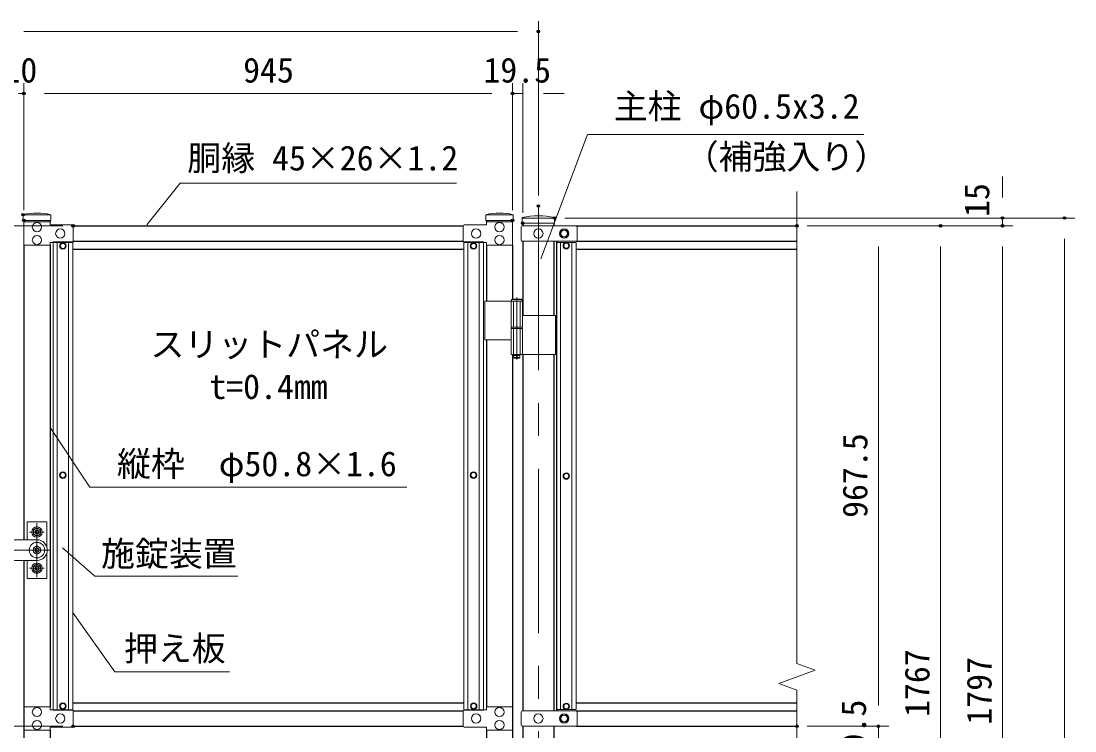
# Model space of a CAD drawing. Units: millimetres, scale not verified. Extents: x -4200 to 4200, y -2970 to 2970.
# Drawn here: x -2704 to -667, y 336 to 1709 of the extents above; entities that cross this region are included whole.
import ezdxf
from ezdxf.enums import TextEntityAlignment as Align

# ---------------------------------------------------------------- set-up
doc = ezdxf.new("R2010")
doc.units = ezdxf.units.MM
doc.header["$LTSCALE"] = 10
doc.header["$PDMODE"] = 32
doc.header["$PDSIZE"] = 5
doc.linetypes.add('DASHED', pattern=[7.5, 6, -1.5])
doc.linetypes.add('USER1', pattern=[50.8, 31.75, -6.35, 6.35, -6.35])
for name, color, linetype, lineweight in [('0-0_D-STR1', 1, 'Continuous', 25), ('0-1_D-STR-DIM', 7, 'Continuous', 13), ('0-3_Defpoints', 8, 'Continuous', 25), ('0-4_D-BMK', 2, 'USER1', 13), ('0-5_D-STR-TXT', 7, 'Continuous', 13), ('0-6_D-STR3', 3, 'Continuous', 13)]:
    doc.layers.add(name, color=color, linetype=linetype, lineweight=lineweight)
doc.styles.add('ＭＳ ゴシック', font='')
doc.styles.get('ＭＳ ゴシック').set_extended_font_data('MS Gothic')

msp = doc.modelspace()

# ---------------------------------------------------------------- linework, layer by layer
at = {"layer": '0-0_D-STR1'}
for p, q in [((-2698.78, 1323.33), (-2698.78, 1320.33)), ((-2647.98, 1323.33), (-2647.98, 1320.33)), ((-2603.23, 1312.83), (-1849.33, 1312.83)), ((-1804.58, 1323.33), (-1804.58, 1320.33)), ((-1753.78, 1323.33), (-1753.78, 1320.33)), ((-1734.28, 1318.04), (-1734.28, 1312.83)), ((-1673.78, 1318.04), (-1673.78, 1312.83)), ((-1631.03, 1312.83), (-1204.03, 1312.83)), ((-2698.78, 1275.33), (-2698.78, 705.83)), ((-2647.98, 1275.33), (-2647.98, 382.84)), ((-2604.28, 1267.83), (-1848.28, 1267.83)), ((-2603.23, 1282.83), (-1849.33, 1282.83)), ((-1804.58, 1275.33), (-1804.58, 1167.12)), ((-1753.78, 1275.33), (-1753.78, 1171.12)), ((-1734.28, 1282.83), (-1734.28, 1139.12)), ((-1673.78, 1282.83), (-1673.78, 1139.12)), ((-1669.03, 1282.83), (-1669.03, 375.34)), ((-1631.03, 1282.83), (-1204.03, 1282.83)), ((-1631.03, 1267.83), (-1204.03, 1267.83)), ((-1804.58, 1092.12), (-1804.58, 382.84)), ((-1753.78, 1064.12), (-1753.78, -58.66)), ((-1734.28, 1064.12), (-1734.28, 375.34)), ((-1673.78, 1064.12), (-1673.78, 375.34)), ((-2698.78, 665.83), (-2698.78, -58.66)), ((-2604.28, 390.33), (-1848.28, 390.33)), ((-1631.03, 390.33), (-1204.03, 390.33)), ((-2603.23, 375.33), (-1849.33, 375.33)), ((-1631.03, 375.33), (-1204.03, 375.33)), ((-2647.98, 337.83), (-2647.98, 308.53)), ((-2603.23, 345.33), (-1849.33, 345.33)), ((-1804.58, 337.83), (-1804.58, 308.52)), ((-1734.28, 345.33), (-1734.28, -58.67)), ((-1673.78, 345.33), (-1673.78, 310.91)), ((-1631.02, 345.33), (-1204.03, 345.33))]:
    msp.add_line(p, q, dxfattribs=at)
at = {"layer": '0-1_D-STR-DIM'}
for p, q in [((-1704.03, 1371.07), (-1704.03, 1708.57)), ((-2699.03, 1688.57), (-1744.03, 1688.57)), ((-2698.78, 1343.33), (-2698.78, 1588.57)), ((-2698.78, 1343.33), (-2698.78, 1588.57)), ((-1753.78, 1343.33), (-1753.78, 1588.57)), ((-1753.78, 1343.33), (-1753.78, 1588.57)), ((-1734.28, 1338.04), (-1734.28, 1588.57)), ((-2708.78, 1568.57), (-2698.78, 1568.57)), ((-1793.78, 1568.57), (-2658.78, 1568.57)), ((-2658.78, 1568.57), (-2618.78, 1568.57)), ((-1793.78, 1568.57), (-1833.78, 1568.57)), ((-1734.28, 1568.57), (-1753.78, 1568.57)), ((-1694.28, 1568.57), (-1654.28, 1568.57)), ((-806.64, 1367.83), (-806.64, 1407.83)), ((-1204.03, 466.48), (-1204.03, 1378.83)), ((-1652.58, 1327.83), (-786.64, 1327.83)), ((-1652.58, 1327.83), (-666.64, 1327.83)), ((-806.64, 1312.83), (-806.64, 1327.83)), ((-2623.23, 1312.83), (-3348.12, 1312.83)), ((-2623.23, 1312.83), (-3348.12, 1312.83)), ((-2623.23, 1312.83), (-3228.12, 1312.83)), ((-1184.03, 1312.83), (-906.64, 1312.83)), ((-1184.03, 1312.83), (-786.64, 1312.83)), ((-1184.03, 1312.83), (-786.64, 1312.83)), ((-1184.03, 1312.83), (-1026.64, 1312.83)), ((-686.64, -744.17), (-686.64, 1287.83)), ((-1046.64, 1272.83), (-1046.64, 385.33)), ((-926.64, -414.17), (-926.64, 1272.83)), ((-806.64, -444.17), (-806.64, 1272.83)), ((-806.64, 1272.83), (-806.64, 1232.83)), ((-1239.27, 428), (-1168.79, 453.65)), ((-1168.79, 453.65), (-1204.03, 466.48)), ((-1204.03, 415.17), (-1239.27, 427.99)), ((-1204.03, -474.23), (-1204.03, 415.18)), ((-1046.64, 385.33), (-1046.64, 425.33)), ((-2623.23, 345.33), (-3228.12, 345.33)), ((-2623.23, 345.33), (-3228.12, 345.33)), ((-1184.03, 345.33), (-1026.64, 345.33)), ((-1184.03, 345.33), (-1026.64, 345.33)), ((-1046.64, 345.33), (-1046.64, 315.83))]:
    msp.add_line(p, q, dxfattribs=at)
at = {"layer": '0-3_Defpoints'}
for p in [(-1704.03, 1688.57), (-2698.78, 1568.57), (-1753.78, 1568.57), (-1704.03, 1351.07), (-2699.98, 1334.33), (-2698.78, 1323.33), (-1753.78, 1323.33), (-1672.58, 1327.83), (-1672.58, 1327.83), (-806.64, 1327.83), (-686.64, 1327.83), (-2603.23, 1312.83), (-1734.28, 1318.04), (-1204.03, 1312.83), (-1204.03, 1312.83), (-926.64, 1312.83), (-806.64, 1312.83), (-2603.23, 345.33), (-1204.03, 345.33), (-1046.64, 345.33)]:
    msp.add_point(p, dxfattribs=at)
at = {"layer": '0-4_D-BMK'}
for p, q in [((-1704.03, 1351.07), (-1704.03, -794.75)), ((-1745.76, 1174.12), (-1745.76, 1054.12)), ((-1740.76, 1062.12), (-1750.76, 1062.12)), ((-2673.38, 737.83), (-2673.38, 633.83)), ((-2687.5, 720.83), (-2659.26, 720.83)), ((-2767.99, 685.83), (-2646.94, 685.83)), ((-2687.5, 650.83), (-2659.26, 650.83))]:
    msp.add_line(p, q, dxfattribs=at)
at = {"layer": '0-5_D-STR-TXT'}
for points in [[(-1074.51, 1489.52), (-1609.19, 1489.52), (-1699.19, 1249.25)], [(-1862.12, 1395.21), (-2396.8, 1395.21), (-2460.87, 1314.39)], [(-1958.56, 807.52), (-2571.15, 807.52), (-2646.87, 921.06)], [(-2285, 635.36), (-2561.61, 635.36), (-2624.26, 690.12)], [(-2301.35, 450.63), (-2522.63, 450.63), (-2603.18, 564.19)]]:
    msp.add_lwpolyline(points, dxfattribs=at)
at = {"layer": '0-6_D-STR3'}
for p, q in [((-2646.78, 1334.33), (-2699.98, 1334.33)), ((-2699.98, 1334.33), (-2699.98, 1323.33)), ((-2646.78, 1323.33), (-2646.78, 1334.33)), ((-1752.58, 1334.33), (-1805.78, 1334.33)), ((-1805.78, 1334.33), (-1805.78, 1323.33)), ((-1752.58, 1323.33), (-1752.58, 1334.33)), ((-1735.48, 1318.04), (-1735.48, 1328.91)), ((-1673.78, 1327.83), (-1734.28, 1327.83)), ((-1672.58, 1318.04), (-1672.58, 1328.91)), ((-2646.78, 1323.33), (-2699.98, 1323.33)), ((-2603.23, 1312.83), (-2603.23, 1282.83)), ((-1849.33, 1312.83), (-1849.33, 1282.83)), ((-1752.58, 1323.33), (-1805.78, 1323.33)), ((-1737.36, 1310.83), (-1737.36, 1284.83)), ((-1672.58, 1318.04), (-1735.48, 1318.04)), ((-1631.03, 1312.83), (-1735.36, 1312.83)), ((-1629.03, 1310.83), (-1629.03, 1284.83)), ((-2604.28, 1281.58), (-2642.28, 1281.58)), ((-2642.28, 1281.58), (-2642.28, 376.59)), ((-2634.28, 1281.58), (-2634.28, 376.59)), ((-2612.28, 1281.58), (-2612.28, 376.59)), ((-2604.28, 1281.58), (-2604.28, 376.59)), ((-1848.28, 1281.58), (-1810.28, 1281.58)), ((-1848.28, 1281.58), (-1848.28, 376.59)), ((-1840.28, 1281.58), (-1840.28, 376.59)), ((-1818.28, 1281.58), (-1818.28, 376.59)), ((-1810.28, 1281.58), (-1810.28, 376.59)), ((-1631.03, 1282.83), (-1735.36, 1282.83)), ((-1631.03, 1280.58), (-1669.03, 1280.58)), ((-1669.03, 1280.58), (-1669.03, 377.58)), ((-1661.03, 1280.58), (-1661.03, 377.58)), ((-1639.03, 1280.58), (-1639.03, 377.58)), ((-1631.03, 1280.58), (-1631.03, 377.58)), ((-1807.73, 1167.12), (-1807.73, 1092.12)), ((-1807.73, 1167.12), (-1734.96, 1167.12)), ((-1756.56, 1167.12), (-1756.56, 1117.12)), ((-1754.76, 1171.12), (-1755.76, 1170.12)), ((-1735.76, 1170.12), (-1755.76, 1170.12)), ((-1755.76, 1167.12), (-1755.76, 1170.12)), ((-1735.76, 1167.12), (-1755.76, 1167.12)), ((-1736.76, 1171.12), (-1754.76, 1171.12)), ((-1736.76, 1171.12), (-1735.76, 1170.12)), ((-1735.76, 1167.12), (-1735.76, 1170.12)), ((-1734.96, 1167.12), (-1734.96, 1117.12)), ((-1734.96, 1139.12), (-1670.73, 1139.12)), ((-1670.73, 1139.12), (-1670.73, 1064.12)), ((-1756.56, 1117.12), (-1734.96, 1117.12)), ((-1756.56, 1114.12), (-1734.96, 1114.12)), ((-1756.56, 1114.12), (-1756.56, 1064.12)), ((-1756.26, 1117.12), (-1756.26, 1114.12)), ((-1756.26, 1114.12), (-1735.26, 1114.12)), ((-1735.26, 1117.12), (-1735.26, 1114.12)), ((-1734.96, 1114.12), (-1734.96, 1064.12)), ((-1807.73, 1092.12), (-1756.78, 1092.12)), ((-1756.56, 1064.12), (-1670.73, 1064.12)), ((-1751.76, 1064.12), (-1751.76, 1058.12)), ((-1739.76, 1064.12), (-1739.76, 1058.12)), ((-1751.76, 1058.12), (-1750.76, 1057.12)), ((-1751.76, 1058.12), (-1739.76, 1058.12)), ((-1750.76, 1057.12), (-1740.76, 1057.12)), ((-1740.76, 1057.12), (-1739.76, 1058.12)), ((-2654.38, 740.83), (-2692.38, 740.83)), ((-2692.38, 705.83), (-2692.38, 740.83)), ((-2654.38, 692.07), (-2654.38, 740.83)), ((-2673.38, 728.91), (-2680.38, 724.87)), ((-2680.38, 716.79), (-2680.38, 724.87)), ((-2673.38, 712.74), (-2680.38, 716.79)), ((-2673.38, 728.91), (-2666.38, 724.87)), ((-2673.38, 712.74), (-2666.38, 716.79)), ((-2666.38, 716.79), (-2666.38, 724.87)), ((-2736.38, 705.83), (-2673.38, 705.83)), ((-2673.38, 693.91), (-2680.38, 689.87)), ((-2673.38, 693.91), (-2666.38, 689.87)), ((-2680.38, 681.79), (-2680.38, 689.87)), ((-2673.38, 677.74), (-2680.38, 681.79)), ((-2673.38, 677.74), (-2666.38, 681.79)), ((-2666.38, 681.79), (-2666.38, 689.87)), ((-2654.38, 679.58), (-2654.38, 630.83)), ((-2720.03, 665.83), (-2673.38, 665.83)), ((-2692.38, 630.83), (-2692.38, 665.83)), ((-2673.38, 658.91), (-2680.38, 654.87)), ((-2673.38, 658.91), (-2680.38, 654.87)), ((-2680.38, 646.79), (-2680.38, 654.87)), ((-2673.38, 658.91), (-2666.38, 654.87)), ((-2673.38, 658.91), (-2666.38, 654.87)), ((-2666.38, 646.79), (-2666.38, 654.87)), ((-2673.38, 642.74), (-2680.38, 646.79)), ((-2673.38, 642.74), (-2680.38, 646.79)), ((-2673.38, 642.74), (-2666.38, 646.79)), ((-2673.38, 642.74), (-2666.38, 646.79)), ((-2654.38, 630.83), (-2692.38, 630.83)), ((-2604.28, 376.59), (-2642.28, 376.59)), ((-2603.23, 375.33), (-2603.23, 345.33)), ((-1849.33, 375.33), (-1849.33, 345.33)), ((-1848.28, 376.59), (-1810.28, 376.59)), ((-1737.36, 373.33), (-1737.36, 347.33)), ((-1631.03, 375.33), (-1735.36, 375.33)), ((-1631.03, 377.58), (-1669.03, 377.58)), ((-1629.03, 373.33), (-1629.03, 347.33)), ((-1631.03, 345.33), (-1735.36, 345.33))]:
    msp.add_line(p, q, dxfattribs=at)
at = {"layer": '0-6_D-STR3', "linetype": 'DASHED'}
for p, q in [((-1752.06, 1167.12), (-1752.06, 1117.12)), ((-1739.46, 1167.12), (-1739.46, 1117.12)), ((-1752.06, 1114.12), (-1752.06, 1064.12)), ((-1739.46, 1114.12), (-1739.46, 1064.12))]:
    msp.add_line(p, q, dxfattribs=at)
at = {"layer": '0-6_D-STR3'}
for points in [[(-2647.98, 1275.33), (-2698.78, 1275.33), (-2698.78, 1320.33), (-2647.98, 1320.33), (-2647.98, 1314.83), (-2605.23, 1314.83)], [(-1804.58, 1275.33), (-1753.78, 1275.33), (-1753.78, 1320.33), (-1804.58, 1320.33), (-1804.58, 1314.83), (-1847.33, 1314.83)], [(-2647.98, 1275.33), (-2647.98, 1280.83), (-2605.23, 1280.83)], [(-1804.58, 1275.33), (-1804.58, 1280.83), (-1847.33, 1280.83)], [(-2647.98, 337.83), (-2698.78, 337.83), (-2698.78, 382.83), (-2647.98, 382.83), (-2647.98, 377.33), (-2605.23, 377.33)], [(-1804.58, 337.83), (-1753.78, 337.83), (-1753.78, 382.83), (-1804.58, 382.83), (-1804.58, 377.33), (-1847.33, 377.33)], [(-2647.98, 337.83), (-2647.98, 343.33), (-2605.23, 343.33)], [(-1804.58, 337.83), (-1804.58, 343.33), (-1847.33, 343.33)]]:
    msp.add_lwpolyline(points, dxfattribs=at)
for points in [[(-1646.53, 1297.83), (-1650.27, 1304.33), (-1657.79, 1304.33), (-1661.53, 1297.83), (-1657.79, 1291.33), (-1650.27, 1291.33)], [(-2629.05, 1273.83), (-2626.17, 1278.83), (-2620.39, 1278.83), (-2617.51, 1273.83), (-2620.39, 1268.83), (-2626.17, 1268.83)], [(-1823.51, 1273.83), (-1826.39, 1278.83), (-1832.17, 1278.83), (-1835.05, 1273.83), (-1832.17, 1268.83), (-1826.39, 1268.83)], [(-1644.26, 1274.33), (-1647.14, 1279.33), (-1652.92, 1279.33), (-1655.8, 1274.33), (-1652.92, 1269.33), (-1647.14, 1269.33)], [(-2617.51, 830.84), (-2620.39, 835.84), (-2626.17, 835.84), (-2629.05, 830.84), (-2626.17, 825.84), (-2620.39, 825.84)], [(-1823.51, 830.84), (-1826.39, 835.84), (-1832.17, 835.84), (-1835.05, 830.84), (-1832.17, 825.84), (-1826.39, 825.84)], [(-1644.26, 829.08), (-1647.14, 834.08), (-1652.92, 834.08), (-1655.8, 829.08), (-1652.92, 824.08), (-1647.14, 824.08)], [(-2629.05, 384.33), (-2626.17, 379.33), (-2620.39, 379.33), (-2617.51, 384.33), (-2620.39, 389.33), (-2626.17, 389.33)], [(-1823.24, 384.33), (-1826.13, 379.33), (-1831.9, 379.33), (-1834.79, 384.33), (-1831.9, 389.33), (-1826.13, 389.33)], [(-1644.26, 383.83), (-1647.14, 388.83), (-1652.92, 388.83), (-1655.8, 383.83), (-1652.92, 378.83), (-1647.14, 378.83)], [(-1646.53, 360.33), (-1650.27, 366.83), (-1657.79, 366.83), (-1661.53, 360.33), (-1657.79, 353.83), (-1650.27, 353.83)]]:
    msp.add_lwpolyline(points, close=True, dxfattribs=at)
for centre, radius in [((-2673.38, 1310.33), 9), ((-2628.23, 1297.83), 9), ((-1824.33, 1297.83), 9), ((-1779.18, 1310.33), 9), ((-1704.03, 1297.83), 9), ((-1654.03, 1297.83), 9), ((-1654.03, 1297.83), 6.5), ((-2673.38, 1285.33), 9), ((-1779.18, 1285.33), 9), ((-2623.28, 1273.83), 6.25), ((-2623.28, 1273.83), 5), ((-1829.28, 1273.83), 6.25), ((-1829.28, 1273.83), 5), ((-1650.03, 1274.33), 6.25), ((-1650.03, 1274.33), 5), ((-1745.76, 1062.12), 2), ((-2623.28, 830.84), 6.25), ((-2623.28, 830.84), 5), ((-1829.28, 830.84), 6.25), ((-1829.28, 830.84), 5), ((-1650.03, 829.08), 6.25), ((-1650.03, 829.08), 5), ((-2673.38, 720.83), 10), ((-2673.38, 720.83), 7), ((-2673.38, 720.83), 4), ((-2673.38, 720.83), 3.5), ((-2673.38, 685.83), 15), ((-2673.38, 685.83), 7), ((-2673.38, 685.83), 4), ((-2673.38, 685.83), 3.5), ((-2673.38, 650.83), 10), ((-2673.38, 650.83), 10), ((-2673.38, 650.83), 7), ((-2673.38, 650.83), 7), ((-2673.38, 650.83), 4), ((-2673.38, 650.83), 4), ((-2673.38, 650.83), 3.5), ((-2673.38, 650.83), 3.5), ((-2623.28, 384.33), 6.25), ((-2623.28, 384.33), 5), ((-1829.01, 384.33), 6.25), ((-1829.01, 384.33), 5), ((-1650.03, 383.83), 6.25), ((-1650.03, 383.83), 5), ((-2673.38, 372.83), 9), ((-2628.23, 360.33), 9), ((-1824.33, 360.33), 9), ((-1779.18, 372.83), 9), ((-1704.03, 360.33), 9), ((-1654.03, 360.33), 9), ((-1654.03, 360.33), 6.5), ((-2673.38, 347.83), 9), ((-1779.18, 347.83), 9)]:
    msp.add_circle(centre, radius, dxfattribs=at)
for centre, radius, start, end in [((-2673.38, 1217.9), 119.43, 77.13052, 102.86948), ((-1779.18, 1217.9), 119.43, 77.13052, 102.86948), ((-1704.03, 1172.04), 160, 78.66399, 101.33601), ((-2605.23, 1312.83), 2, 0, 90), ((-1847.33, 1312.83), 2, 90, 180), ((-1735.36, 1310.83), 2, 90, 180), ((-1631.03, 1310.83), 2, 0, 90), ((-1735.36, 1284.83), 2, 180, 270), ((-1631.03, 1284.83), 2, 270, 0), ((-2605.23, 1282.83), 2, 270, 0), ((-1847.33, 1282.83), 2, 180, 270), ((-2673.38, 685.83), 20, 270, 89.99983), ((-2605.23, 375.33), 2, 0, 90), ((-1847.33, 375.33), 2, 90, 180), ((-1735.36, 373.33), 2, 90, 180), ((-1631.03, 373.33), 2, 0, 90), ((-1735.36, 347.33), 2, 180, 270), ((-1631.03, 347.33), 2, 270, 0), ((-2605.23, 345.33), 2, 270, 0), ((-1847.33, 345.33), 2, 180, 270)]:
    msp.add_arc(centre, radius, start, end, dxfattribs=at)

# ---------------------------------------------------------------- texts
at = {"layer": '0-1_D-STR-DIM', "style": 'ＭＳ ゴシック'}
for s, p in [('10', (-2738.18, 1575.32)), ('945', (-2274.75, 1575.32)), ('19.5', (-1810.28, 1575.32))]:
    msp.add_text(s, height=48.09, dxfattribs=at).set_placement(p, align=Align.BOTTOM_LEFT)
for s, p in [('15', (-817.8, 1329.89)), ('967.5', (-1053.39, 748.1)), ('1767', (-933.39, 363.33)), ('1797', (-813.39, 348.33)), ('29.5', (-1056, 265.98))]:
    msp.add_text(s, height=48.09, rotation=90, dxfattribs=at).set_placement(p, align=Align.BOTTOM_LEFT)
at = {"layer": '0-5_D-STR-TXT', "style": 'ＭＳ ゴシック'}
for s, p in [('主柱 φ60.5x3.2', (-1558.26, 1505.53)), ('胴縁 45×26×1.2', (-2382.73, 1405.35)), ('（補強入り）', (-1421.21, 1408.04)), ('スリットパネル', (-2453.94, 1045.2)), ('t=0.4mm', (-2340.24, 963.55)), ('縦枠\u3000φ50.8×1.6', (-2518.7, 814.27)), ('施錠装置', (-2549.49, 640.57)), ('押え板', (-2505.18, 457.37))]:
    msp.add_text(s, height=48.09, dxfattribs=at).set_placement(p, align=Align.BOTTOM_LEFT)

doc.saveas('drawing.dxf')
